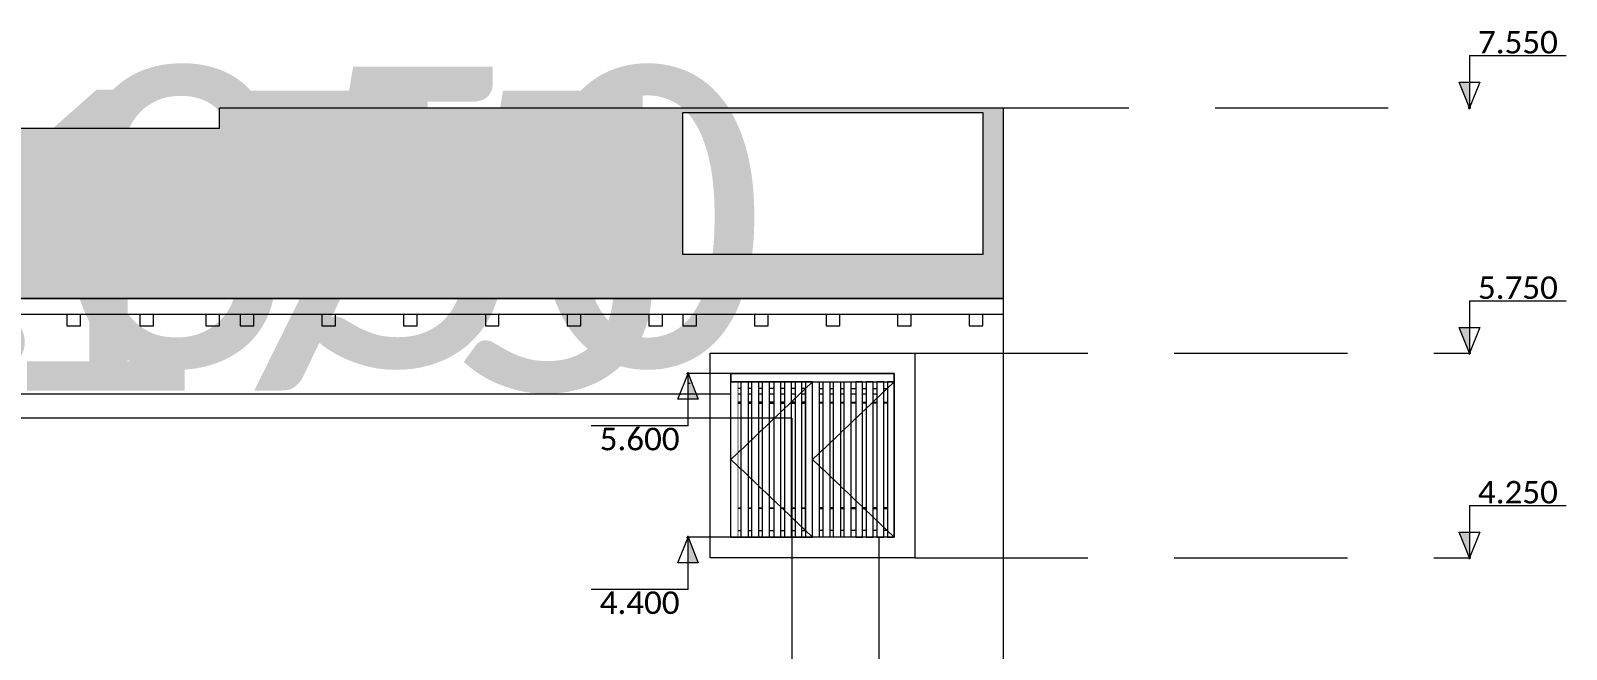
# Model space of a CAD drawing. Header units: metres. Extents: x -197 to 1099, y -24 to 14.
# Drawn here: x 432.06 to 443.33, y 3.58 to 8.11 of the extents above; entities that cross this region are included whole.
import ezdxf
from ezdxf.enums import TextEntityAlignment as Align

# ---------------------------------------------------------------- set-up
doc = ezdxf.new("R2010")
doc.units = ezdxf.units.M
doc.header["$LTSCALE"] = 0.001
doc.header["$PDMODE"] = 34
doc.header["$PDSIZE"] = 0.01
doc.linetypes.add('HIDDENX2', pattern=[19.05, 12.7, -6.35])
doc.layers.get('0').update_dxf_attribs({"lineweight": 13, "true_color": 0x000000})
for name, color, linetype, lineweight, true_color in [('Jach-Anotaciones-CalidaddeLínea  0.13', 7, 'Continuous', 13, 0x000000), ('Jach-Anotaciones-CalidaddeLínea 0.18', 7, 'Continuous', 18, 0x000000), ('Jach-Anotaciones-Hatch-Lum50%', 9, 'Continuous', 13, 0x808080), ('Jach-Anotaciones-LineasDetalle0.18mm', 7, 'Continuous', 18, 0x000000), ('JACH-Anotaciones-Textos-Lum75% @ 0.075', 7, 'Continuous', 13, 0x404040), ('JACH-Arq-Lineas-Proyeccion Niveles cortes', 9, 'HIDDENX2', 13, 0x808080), ('JACH-Arq-Puertas01-', 7, 'Continuous', 13, 0x404040), ('JACH-Arq-Puertas01- @ 0.075', 7, 'Continuous', 13, 0x404040), ('JACH-Arq-Puertas01- @ 0.1', 7, 'Continuous', 13, 0x404040), ('JACH-Arq-Puertas01- @ 1', 7, 'Continuous', 13, 0x404040), ('JACH-Arq-Ventanas-BajasyPisoTecho', 7, 'Continuous', 13, 0x404040)]:
    doc.layers.add(name, color=color, linetype=linetype, lineweight=lineweight, true_color=true_color)
doc.styles.add('02a-Calibri-JACH(1.8mm)', font='calibri.ttf', dxfattribs={"height": 2.2})
pattern_1 = [(0, (169.421, 45.032), (0, 6.985), [5.08, -1.905]), (90, (169.421, 45.032), (-6.985, 4e-16), [5.08, -1.905])]

# ---------------------------------------------------------------- blocks, each defined once
blk = doc.blocks.new('*U575')
at = {"lineweight": 0, "ltscale": 100}
h = blk.add_hatch(dxfattribs=at)
h.set_pattern_fill('ANGLE', color=256)
h.set_pattern_definition(pattern_1)
h.paths.add_polyline_path([(0, 2.5), (0, 0), (1, 2.5)])
h = blk.add_hatch(color=256, dxfattribs=at)
h.dxf.hatch_style = 1
h.paths.add_polyline_path([(0, 2.5), (0, 0), (1, 2.5)])
for points in [[(0, 5.099), (-9.466, 5.099)], [(0, 5.099), (0, 1.25)]]:
    blk.add_lwpolyline(points, dxfattribs=at)
for points in [[(0, 0), (1, 2.5), (-1, 2.5)], [(0, 2.5), (0, 0), (1, 2.5)]]:
    blk.add_lwpolyline(points, close=True, dxfattribs=at)
blk.add_point((0, 0), dxfattribs=at)
at = {"lineweight": 0, "ltscale": 100, "style": '02a-Calibri-JACH(1.8mm)'}
blk.add_attdef('ALT', text='', height=2.2, dxfattribs=at).set_placement((-4.733, 6.401), align=Align.MIDDLE_CENTER)
blk = doc.blocks.new('*U1733')
at = {"layer": 'JACH-Arq-Puertas01- @ 0.075', "ltscale": 100, "xscale": 0.075, "yscale": 0.075, "zscale": 0.075}
blk.add_blockref('*U575', (438.287, 0.35), dxfattribs=at).add_auto_attribs({'ALT': '0.350'})
at = {"layer": 'JACH-Arq-Puertas01- @ 0.1', "ltscale": 100, "xscale": 0.1, "yscale": 0.1, "zscale": 0.1}
blk.add_blockref('*U575', (438.287, 0.35), dxfattribs=at).add_auto_attribs({'ALT': '0.350'})
at = {"layer": 'JACH-Arq-Puertas01- @ 1', "ltscale": 100}
blk.add_blockref('*U575', (438.287, 0.35), dxfattribs=at).add_auto_attribs({'ALT': '0.350'})
blk = doc.blocks.new('*U549')
at = {"lineweight": 0, "ltscale": 100}
h = blk.add_hatch(dxfattribs=at)
h.set_pattern_fill('ANGLE', color=256)
h.set_pattern_definition(pattern_1)
h.paths.add_polyline_path([(0, 2.5), (0, 0), (1, 2.5)])
h = blk.add_hatch(color=256, dxfattribs=at)
h.dxf.hatch_style = 1
h.paths.add_polyline_path([(0, 2.5), (0, 0), (1, 2.5)])
for points in [[(0, 5.1), (-9.47, 5.1)], [(0, 5.1), (0, 1.25)]]:
    blk.add_lwpolyline(points, dxfattribs=at)
for points in [[(0, 0), (1, 2.5), (-1, 2.5)], [(0, 2.5), (0, 0), (1, 2.5)]]:
    blk.add_lwpolyline(points, close=True, dxfattribs=at)
blk.add_point((0, 0), dxfattribs=at)
at = {"lineweight": 0, "ltscale": 100, "style": '02a-Calibri-JACH(1.8mm)'}
blk.add_attdef('ALT', text='', height=2.2, dxfattribs=at).set_placement((-4.73, 6.4), align=Align.MIDDLE_CENTER)
blk = doc.blocks.new('*U540')
at = {"lineweight": 0, "ltscale": 100}
h = blk.add_hatch(dxfattribs=at)
h.set_pattern_fill('ANGLE', color=256)
h.set_pattern_definition(pattern_1)
h.paths.add_polyline_path([(0, 2.5), (0, 0), (1, 2.5)])
h = blk.add_hatch(color=256, dxfattribs=at)
h.dxf.hatch_style = 1
h.paths.add_polyline_path([(0, 2.5), (0, 0), (1, 2.5)])
for points in [[(0, 5.1), (-9.47, 5.1)], [(0, 5.1), (0, 1.25)]]:
    blk.add_lwpolyline(points, dxfattribs=at)
for points in [[(0, 0), (1, 2.5), (-1, 2.5)], [(0, 2.5), (0, 0), (1, 2.5)]]:
    blk.add_lwpolyline(points, close=True, dxfattribs=at)
blk.add_point((0, 0), dxfattribs=at)
at = {"lineweight": 0, "ltscale": 100, "style": '02a-Calibri-JACH(1.8mm)'}
blk.add_attdef('ALT', text='', height=2.2, dxfattribs=at).set_placement((-4.73, 6.4), align=Align.MIDDLE_CENTER)
blk = doc.blocks.new('*U541')
at = {"lineweight": 0, "ltscale": 100}
h = blk.add_hatch(dxfattribs=at)
h.set_pattern_fill('ANGLE', color=256)
h.set_pattern_definition(pattern_1)
h.paths.add_polyline_path([(0, 2.5), (0, 0), (1, 2.5)])
h = blk.add_hatch(color=256, dxfattribs=at)
h.dxf.hatch_style = 1
h.paths.add_polyline_path([(0, 2.5), (0, 0), (1, 2.5)])
for points in [[(0, 5.1), (-9.47, 5.1)], [(0, 5.1), (0, 1.25)]]:
    blk.add_lwpolyline(points, dxfattribs=at)
for points in [[(0, 0), (1, 2.5), (-1, 2.5)], [(0, 2.5), (0, 0), (1, 2.5)]]:
    blk.add_lwpolyline(points, close=True, dxfattribs=at)
blk.add_point((0, 0), dxfattribs=at)
at = {"lineweight": 0, "ltscale": 100, "style": '02a-Calibri-JACH(1.8mm)'}
blk.add_attdef('ALT', text='', height=2.2, dxfattribs=at).set_placement((-4.73, 6.4), align=Align.MIDDLE_CENTER)
blk = doc.blocks.new('*U544')
at = {"lineweight": 0, "ltscale": 100}
h = blk.add_hatch(dxfattribs=at)
h.set_pattern_fill('ANGLE', color=256)
h.set_pattern_definition(pattern_1)
h.paths.add_polyline_path([(0, 2.5), (0, 0), (1, 2.5)])
h = blk.add_hatch(color=256, dxfattribs=at)
h.dxf.hatch_style = 1
h.paths.add_polyline_path([(0, 2.5), (0, 0), (1, 2.5)])
for points in [[(0, 5.099), (-9.466, 5.099)], [(0, 5.099), (0, 1.25)]]:
    blk.add_lwpolyline(points, dxfattribs=at)
for points in [[(0, 0), (1, 2.5), (-1, 2.5)], [(0, 2.5), (0, 0), (1, 2.5)]]:
    blk.add_lwpolyline(points, close=True, dxfattribs=at)
blk.add_point((0, 0), dxfattribs=at)
at = {"lineweight": 0, "ltscale": 100, "style": '02a-Calibri-JACH(1.8mm)'}
blk.add_attdef('ALT', text='', height=2.2, dxfattribs=at).set_placement((-4.733, 6.401), align=Align.MIDDLE_CENTER)
blk = doc.blocks.new('*U1735')
at = {"layer": 'JACH-Arq-Puertas01- @ 0.075', "ltscale": 100, "xscale": 0.075, "yscale": 0.075, "zscale": 0.075}
blk.add_blockref('*U544', (437.649, 0.175), dxfattribs=at).add_auto_attribs({'ALT': '0.175'})
at = {"layer": 'JACH-Arq-Puertas01- @ 0.1', "ltscale": 100, "xscale": 0.1, "yscale": 0.1, "zscale": 0.1}
blk.add_blockref('*U544', (437.649, 0.175), dxfattribs=at).add_auto_attribs({'ALT': '0.175'})
at = {"layer": 'JACH-Arq-Puertas01- @ 1', "ltscale": 100}
blk.add_blockref('*U544', (437.649, 0.175), dxfattribs=at).add_auto_attribs({'ALT': '0.175'})
blk = doc.blocks.new('*U516')
at = {"lineweight": 0, "ltscale": 100}
h = blk.add_hatch(dxfattribs=at)
h.set_pattern_fill('ANGLE', color=256)
h.set_pattern_definition(pattern_1)
h.paths.add_polyline_path([(0, 2.5), (0, 0), (1, 2.5)])
h = blk.add_hatch(color=256, dxfattribs=at)
h.dxf.hatch_style = 1
h.paths.add_polyline_path([(0, 2.5), (0, 0), (1, 2.5)])
for points in [[(0, 5.1), (-9.47, 5.1)], [(0, 5.1), (0, 1.25)]]:
    blk.add_lwpolyline(points, dxfattribs=at)
for points in [[(0, 0), (1, 2.5), (-1, 2.5)], [(0, 2.5), (0, 0), (1, 2.5)]]:
    blk.add_lwpolyline(points, close=True, dxfattribs=at)
blk.add_point((0, 0), dxfattribs=at)
at = {"lineweight": 0, "ltscale": 100, "style": '02a-Calibri-JACH(1.8mm)'}
blk.add_attdef('ALT', text='', height=2.2, dxfattribs=at).set_placement((-4.73, 6.4), align=Align.MIDDLE_CENTER)
blk = doc.blocks.new('*U517')
at = {"lineweight": 0, "ltscale": 100}
h = blk.add_hatch(dxfattribs=at)
h.set_pattern_fill('ANGLE', color=256)
h.set_pattern_definition(pattern_1)
h.paths.add_polyline_path([(0, 2.5), (0, 0), (1, 2.5)])
h = blk.add_hatch(color=256, dxfattribs=at)
h.dxf.hatch_style = 1
h.paths.add_polyline_path([(0, 2.5), (0, 0), (1, 2.5)])
for points in [[(0, 5.1), (-9.47, 5.1)], [(0, 5.1), (0, 1.25)]]:
    blk.add_lwpolyline(points, dxfattribs=at)
for points in [[(0, 0), (1, 2.5), (-1, 2.5)], [(0, 2.5), (0, 0), (1, 2.5)]]:
    blk.add_lwpolyline(points, close=True, dxfattribs=at)
blk.add_point((0, 0), dxfattribs=at)
at = {"lineweight": 0, "ltscale": 100, "style": '02a-Calibri-JACH(1.8mm)'}
blk.add_attdef('ALT', text='', height=2.2, dxfattribs=at).set_placement((-4.73, 6.4), align=Align.MIDDLE_CENTER)

msp = doc.modelspace()

# ---------------------------------------------------------------- hatches: boundary and pattern name
at = {"layer": 'Jach-Anotaciones-Hatch-Lum50%', "ltscale": 100}
h = msp.add_hatch(dxfattribs=at)
h.set_pattern_fill('218', color=256, scale=0.1, pattern_type=2)
h.set_pattern_definition([(0, (309.77788, 0.1097), (0.2, 0.1), [0.025, -0.175]), (0, (309.77788, 0.1222), (0.2, 0.1), [0.025, -0.075]), (0, (309.87788, 0.1347), (0.2, 0.1), [0.025, -0.175]), (0, (309.72788, 0.0722), (0.2, 0.1), [0.0125, -0.1, 0.0125, -0.075]), (45, (309.740384, 0.0972), (0, 0.1), [0.01767767, -0.26516504]), (45, (309.727884, 0.1347), (0, 0.1), [0.01263, -0.27021271]), (45, (309.727884, 0.1472), (0, 0.1), [0.01515, -0.26769271]), (135, (309.852884, 0.1472), (1e-17, 0.1), [0.01515, -0.26769271]), (135, (309.852884, 0.1347), (1e-17, 0.1), [0.01263, -0.27021271]), (135, (309.840384, 0.0972), (1e-17, 0.1), [0.01767767, -0.26516504]), (26.56505, (309.75288, 0.0972), (-5e-12, 0.1), [0.02795085, -0.19565595]), (26.56505, (309.75288, 0.1097), (-5e-12, 0.1), [0.02795085, -0.19565595]), (26.56505, (309.70288, 0.1222), (-5e-12, 0.1), [0.02795085, -0.19565595]), (26.56505, (309.70288, 0.1347), (-5e-12, 0.1), [0.02795085, -0.19565595]), (63.43495, (309.727884, 0.0722), (5e-12, 0.1), [0.02795085, -0.41926275]), (63.43495, (309.740384, 0.0722), (5e-12, 0.1), [0.02795085, -0.41926275]), (116.56505, (309.840384, 0.0722), (-5e-12, 0.1), [0.02795085, -0.41926275]), (116.56505, (309.852884, 0.0722), (-5e-12, 0.1), [0.02795085, -0.41926275]), (153.43495, (309.82788, 0.0972), (5e-12, 0.1), [0.02795085, -0.19565595]), (153.43495, (309.82788, 0.1097), (5e-12, 0.1), [0.02795085, -0.19565595]), (153.43495, (309.87788, 0.1222), (5e-12, 0.1), [0.02795085, -0.19565595]), (153.43495, (309.87788, 0.1347), (5e-12, 0.1), [0.02795085, -0.19565595]), (82.874984, (309.727884, 0.0722), (5e-14, 0.1), [0.1007782, -1.51167335]), (97.125016, (309.852884, 0.0722), (-5e-14, 0.1), [0.1007782, -1.51167335])])
h.paths.add_polyline_path([(425.8006, 7.4), (433.4506, 7.4), (433.4506, 7.55), (439.20032, 7.55), (439.20032, 6.15047), (425.8006, 6.15047)])
h.paths.add_polyline_path([(436.8506, 7.51524), (439.05084, 7.51524), (439.05084, 6.47276), (436.8506, 6.47276)], flags=16)

# ---------------------------------------------------------------- linework, layer by layer
at = {"layer": 'Jach-Anotaciones-CalidaddeLínea  0.13', "ltscale": 100}
for points in [[(425.8006, 7.4), (433.4506, 7.4), (433.4506, 7.55), (439.20032, 7.55), (439.20032, 6.15047), (425.8006, 6.15047)], [(436.8506, 7.51524), (439.05084, 7.51524), (439.05084, 6.47276), (436.8506, 6.47276)], [(425.8006, 6.15047), (439.20032, 6.15047), (439.20032, 6.03422), (425.8006, 6.03422)], [(432.32917, 5.95), (432.42917, 5.95), (432.42917, 6.03422), (432.32917, 6.03422)], [(432.86488, 5.95), (432.96488, 5.95), (432.96488, 6.03422), (432.86488, 6.03422)], [(433.3506, 5.95), (433.4506, 5.95), (433.4506, 6.03422), (433.3506, 6.03422)], [(433.6006, 5.95), (433.7006, 5.95), (433.7006, 6.03422), (433.6006, 6.03422)], [(434.2006, 5.95), (434.3006, 5.95), (434.3006, 6.03422), (434.2006, 6.03422)], [(434.8006, 5.95), (434.9006, 5.95), (434.9006, 6.03422), (434.8006, 6.03422)], [(435.4006, 5.95), (435.5006, 5.95), (435.5006, 6.03422), (435.4006, 6.03422)], [(436.0006, 5.95), (436.1006, 5.95), (436.1006, 6.03422), (436.0006, 6.03422)], [(436.6006, 5.95), (436.7006, 5.95), (436.7006, 6.03422), (436.6006, 6.03422)], [(436.8506, 5.95), (436.9506, 5.95), (436.9506, 6.03422), (436.8506, 6.03422)], [(437.3756, 5.95), (437.4756, 5.95), (437.4756, 6.03422), (437.3756, 6.03422)], [(437.9006, 5.95), (438.0006, 5.95), (438.0006, 6.03422), (437.9006, 6.03422)], [(438.4256, 5.95), (438.5256, 5.95), (438.5256, 6.03422), (438.4256, 6.03422)], [(438.95032, 5.95), (439.05032, 5.95), (439.05032, 6.03422), (438.95032, 6.03422)]]:
    msp.add_lwpolyline(points, close=True, dxfattribs=at)
at = {"layer": 'JACH-Arq-Lineas-Proyeccion Niveles cortes', "ltscale": 100}
for points in [[(438.85072, 7.55), (442.62167, 7.55)], [(438.55072, 5.75), (442.62167, 5.75)], [(437.20072, 5.6), (436.88746, 5.6)], [(438.55072, 4.25), (442.62167, 4.25)]]:
    msp.add_lwpolyline(points, dxfattribs=at)
at = {"layer": 'JACH-Arq-Ventanas-BajasyPisoTecho', "ltscale": 100}
for points in [[(437.20072, 5.54), (437.25072, 5.54), (437.25072, 4.4), (437.20072, 4.4)], [(437.80072, 5.54), (438.40072, 5.54), (438.40072, 4.4), (437.80072, 4.4)], [(437.85072, 5.49), (438.35072, 5.49), (438.35072, 4.45), (437.85072, 4.45)], [(437.85072, 5.39), (438.35072, 5.39), (438.35072, 5.384), (437.85072, 5.384)], [(437.85072, 4.61), (438.35072, 4.61), (438.35072, 4.616), (437.85072, 4.616)]]:
    msp.add_lwpolyline(points, close=True, dxfattribs=at)
for points in [[(437.25072, 5.49), (437.20072, 5.54)], [(437.80072, 5.54), (437.85072, 5.49)], [(438.35072, 5.49), (438.40072, 5.54)], [(437.25072, 4.45), (437.20072, 4.4)], [(437.85072, 4.45), (437.80072, 4.4)], [(438.35072, 4.45), (438.40072, 4.4)]]:
    msp.add_lwpolyline(points, dxfattribs=at)

# ---------------------------------------------------------------- block references
at = {"layer": 'JACH-Anotaciones-Textos-Lum75% @ 0.075', "ltscale": 100}
ref = msp.add_blockref('*U549', (442.62167, 7.55), dxfattribs=dict(at, xscale=-0.075, yscale=0.075, zscale=0.075))
ref.add_attrib('ALT', '7.550', dxfattribs={"layer": '0', "lineweight": 0, "ltscale": 100, "height": 0.165, "style": '02a-Calibri-JACH(1.8mm)'}).set_placement((442.97663, 8.03006), align=Align.MIDDLE_CENTER)
ref = msp.add_blockref('*U540', (442.62167, 5.75), dxfattribs=dict(at, xscale=-0.075, yscale=0.075, zscale=0.075))
ref.add_attrib('ALT', '5.750', dxfattribs={"layer": '0', "lineweight": 0, "ltscale": 100, "height": 0.165, "style": '02a-Calibri-JACH(1.8mm)'}).set_placement((442.97663, 6.23006), align=Align.MIDDLE_CENTER)
ref = msp.add_blockref('*U517', (436.88746, 5.6), dxfattribs=dict(at, xscale=-0.075, yscale=0.075, zscale=0.075, rotation=180))
ref.add_attrib('ALT', '5.600', dxfattribs={"layer": '0', "lineweight": 0, "ltscale": 100, "height": 0.165, "style": '02a-Calibri-JACH(1.8mm)'}).set_placement((436.5325, 5.11994), align=Align.MIDDLE_CENTER)
ref = msp.add_blockref('*U541', (442.62167, 4.25), dxfattribs=dict(at, xscale=-0.075, yscale=0.075, zscale=0.075))
ref.add_attrib('ALT', '4.250', dxfattribs={"layer": '0', "lineweight": 0, "ltscale": 100, "height": 0.165, "style": '02a-Calibri-JACH(1.8mm)'}).set_placement((442.97663, 4.73006), align=Align.MIDDLE_CENTER)
ref = msp.add_blockref('*U516', (436.88746, 4.4), dxfattribs=dict(at, xscale=-0.075, yscale=0.075, zscale=0.075, rotation=180))
ref.add_attrib('ALT', '4.400', dxfattribs={"layer": '0', "lineweight": 0, "ltscale": 100, "height": 0.165, "style": '02a-Calibri-JACH(1.8mm)'}).set_placement((436.5325, 3.91994), align=Align.MIDDLE_CENTER)
at = {"layer": 'JACH-Arq-Puertas01-'}
msp.add_blockref('*U1733', (0, 0), dxfattribs=at)

# ---------------------------------------------------------------- next in the draw order: wipeouts: each hides what was drawn before it
at = {"ltscale": 100}
for points in [[(437.80072, 5.54), (437.85072, 5.54), (437.85072, 4.4), (437.80072, 4.4)], [(438.32322, 5.54), (438.27322, 5.54), (438.27322, 4.4), (438.32322, 4.4)]]:
    msp.add_wipeout(points, dxfattribs=at).dxf.layer = 'JACH-Arq-Ventanas-BajasyPisoTecho'

# ---------------------------------------------------------------- next in the draw order: linework, layer by layer
at = {"layer": 'JACH-Arq-Ventanas-BajasyPisoTecho', "ltscale": 100}
for points in [[(437.80072, 5.54), (437.20072, 5.54), (437.20072, 4.4), (437.80072, 4.4)], [(437.80072, 5.54), (437.85072, 5.54), (437.85072, 4.4), (437.80072, 4.4)], [(438.32322, 5.54), (438.27322, 5.54), (438.27322, 4.4), (438.32322, 4.4)], [(437.75072, 5.49), (437.25072, 5.49), (437.25072, 4.45), (437.75072, 4.45)], [(437.75072, 5.39), (437.25072, 5.39), (437.25072, 5.384), (437.75072, 5.384)], [(437.75072, 4.61), (437.25072, 4.61), (437.25072, 4.616), (437.75072, 4.616)]]:
    msp.add_lwpolyline(points, close=True, dxfattribs=at)
for points in [[(437.80072, 5.54), (437.75072, 5.49)], [(437.75072, 4.45), (437.80072, 4.4)]]:
    msp.add_lwpolyline(points, dxfattribs=at)

# ---------------------------------------------------------------- next in the draw order: wipeouts: each hides what was drawn before it
at = {"ltscale": 100}
for points in [[(437.27822, 5.54), (437.32822, 5.54), (437.32822, 4.4), (437.27822, 4.4)], [(437.80072, 5.54), (437.75072, 5.54), (437.75072, 4.4), (437.80072, 4.4)], [(437.87822, 5.54), (437.92822, 5.54), (437.92822, 4.4), (437.87822, 4.4)], [(438.24572, 5.54), (438.19572, 5.54), (438.19572, 4.4), (438.24572, 4.4)], [(438.40072, 5.54), (438.35072, 5.54), (438.35072, 4.4), (438.40072, 4.4)]]:
    msp.add_wipeout(points, dxfattribs=at).dxf.layer = 'JACH-Arq-Ventanas-BajasyPisoTecho'

# ---------------------------------------------------------------- next in the draw order: linework, layer by layer
at = {"layer": 'JACH-Arq-Ventanas-BajasyPisoTecho', "ltscale": 100}
for points in [[(437.27822, 5.54), (437.32822, 5.54), (437.32822, 4.4), (437.27822, 4.4)], [(437.80072, 5.54), (437.75072, 5.54), (437.75072, 4.4), (437.80072, 4.4)], [(437.87822, 5.54), (437.92822, 5.54), (437.92822, 4.4), (437.87822, 4.4)], [(438.24572, 5.54), (438.19572, 5.54), (438.19572, 4.4), (438.24572, 4.4)], [(438.40072, 5.54), (438.35072, 5.54), (438.35072, 4.4), (438.40072, 4.4)]]:
    msp.add_lwpolyline(points, close=True, dxfattribs=at)

# ---------------------------------------------------------------- next in the draw order: wipeouts: each hides what was drawn before it
at = {"ltscale": 100}
for points in [[(437.20072, 5.54), (437.25072, 5.54), (437.25072, 4.4), (437.20072, 4.4)], [(437.35572, 5.54), (437.40572, 5.54), (437.40572, 4.4), (437.35572, 4.4)], [(437.72322, 5.54), (437.67322, 5.54), (437.67322, 4.4), (437.72322, 4.4)], [(437.95572, 5.54), (438.00572, 5.54), (438.00572, 4.4), (437.95572, 4.4)], [(438.16822, 5.54), (438.11822, 5.54), (438.11822, 4.4), (438.16822, 4.4)]]:
    msp.add_wipeout(points, dxfattribs=at).dxf.layer = 'JACH-Arq-Ventanas-BajasyPisoTecho'

# ---------------------------------------------------------------- next in the draw order: linework, layer by layer
at = {"layer": 'JACH-Arq-Lineas-Proyeccion Niveles cortes', "ltscale": 100}
msp.add_lwpolyline([(437.20072, 4.4), (436.88746, 4.4)], dxfattribs=at)
at = {"layer": 'JACH-Arq-Ventanas-BajasyPisoTecho', "ltscale": 100}
for points in [[(437.35572, 5.54), (437.40572, 5.54), (437.40572, 4.4), (437.35572, 4.4)], [(437.72322, 5.54), (437.67322, 5.54), (437.67322, 4.4), (437.72322, 4.4)], [(437.95572, 5.54), (438.00572, 5.54), (438.00572, 4.4), (437.95572, 4.4)], [(438.16822, 5.54), (438.11822, 5.54), (438.11822, 4.4), (438.16822, 4.4)]]:
    msp.add_lwpolyline(points, close=True, dxfattribs=at)

# ---------------------------------------------------------------- next in the draw order: wipeouts: each hides what was drawn before it
at = {"ltscale": 100}
for points in [[(437.43322, 5.54), (437.48322, 5.54), (437.48322, 4.4), (437.43322, 4.4)], [(437.64572, 5.54), (437.59572, 5.54), (437.59572, 4.4), (437.64572, 4.4)], [(438.03322, 5.54), (438.08322, 5.54), (438.08322, 4.4), (438.03322, 4.4)]]:
    msp.add_wipeout(points, dxfattribs=at).dxf.layer = 'JACH-Arq-Ventanas-BajasyPisoTecho'

# ---------------------------------------------------------------- next in the draw order: linework, layer by layer
at = {"layer": 'JACH-Arq-Ventanas-BajasyPisoTecho', "ltscale": 100}
for points in [[(437.43322, 5.54), (437.48322, 5.54), (437.48322, 4.4), (437.43322, 4.4)], [(437.64572, 5.54), (437.59572, 5.54), (437.59572, 4.4), (437.64572, 4.4)], [(438.03322, 5.54), (438.08322, 5.54), (438.08322, 4.4), (438.03322, 4.4)]]:
    msp.add_lwpolyline(points, close=True, dxfattribs=at)
msp.add_lwpolyline([(438.40072, 5.54), (437.80072, 4.97), (438.40072, 4.4)], dxfattribs=at)

# ---------------------------------------------------------------- next in the draw order: wipeouts: each hides what was drawn before it
at = {"ltscale": 100}
msp.add_wipeout([(437.56822, 5.54), (437.51822, 5.54), (437.51822, 4.4), (437.56822, 4.4)], dxfattribs=at).dxf.layer = 'JACH-Arq-Ventanas-BajasyPisoTecho'

# ---------------------------------------------------------------- next in the draw order: linework, layer by layer
at = {"layer": 'Jach-Anotaciones-CalidaddeLínea 0.18', "ltscale": 100}
for points in [[(437.05072, 5.75), (438.55072, 5.75), (438.55072, 4.25), (437.05072, 4.25)], [(437.20072, 5.6), (438.40072, 5.6), (438.40072, 4.4), (437.20072, 4.4)]]:
    msp.add_lwpolyline(points, close=True, dxfattribs=at)
at = {"layer": 'Jach-Anotaciones-LineasDetalle0.18mm', "ltscale": 100}
msp.add_lwpolyline([(417.8006, 7.4), (433.4506, 7.4), (433.4506, 7.55), (439.20032, 7.55), (439.20032, 0), (438.85072, 0), (438.85072, 2.9), (436.75072, 2.9), (436.75072, 0), (431.9508, 0), (431.9508, 2.9), (426.0006, 2.9), (426.0006, 0), (424.1006, -0.175), (424.1006, 2.9), (418.1506, 2.9), (418.1506, -0.175), (417.8006, -0.175)], close=True, dxfattribs=at)
at = {"layer": 'JACH-Arq-Ventanas-BajasyPisoTecho', "ltscale": 100}
for points in [[(438.40072, 5.6), (437.20072, 5.6), (437.20072, 5.54), (438.40072, 5.54)], [(437.56822, 5.54), (437.51822, 5.54), (437.51822, 4.4), (437.56822, 4.4)]]:
    msp.add_lwpolyline(points, close=True, dxfattribs=at)
msp.add_lwpolyline([(437.80072, 5.54), (437.20072, 4.97), (437.80072, 4.4)], dxfattribs=at)

# ---------------------------------------------------------------- next in the draw order: block references
at = {"layer": 'JACH-Arq-Puertas01-'}
msp.add_blockref('*U1735', (0, 0), dxfattribs=at)

doc.saveas('drawing.dxf')
